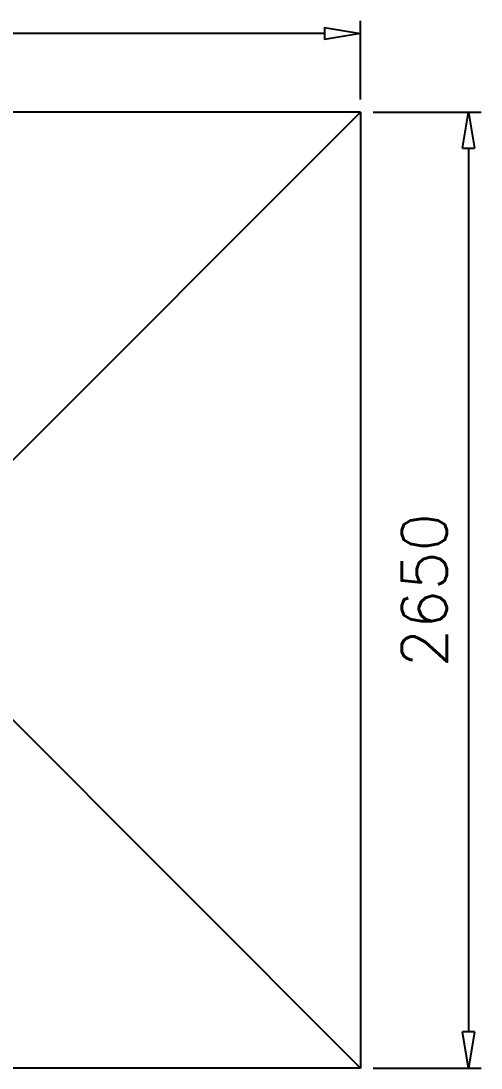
# Model space of a CAD drawing. Header units: millimetres. Extents: x 331487 to 517269, y 198509 to 399936.
# Drawn here: x 422807 to 424084, y 318529 to 321432 of the extents above; entities that cross this region are included whole.
import ezdxf

# ---------------------------------------------------------------- set-up
doc = ezdxf.new("R2010")
doc.units = ezdxf.units.MM
doc.header["$MEASUREMENT"] = 0
doc.layers.add('FOOTING', color=5, linetype='Continuous')
doc.styles.add('RO', font='romans.shx', dxfattribs={"height": 125})

# ---------------------------------------------------------------- blocks, each defined once
blk = doc.blocks.new('_ClosedBlank')
at = {"color": 0, "linetype": 'ByBlock', "lineweight": -2}
for p, q in [((-1, 0.167), (0, 0)), ((-1, 0.167), (-1, -0.167)), ((0, 0), (-1, -0.167))]:
    blk.add_line(p, q, dxfattribs=at)

msp = doc.modelspace()

# ---------------------------------------------------------------- linework, layer by layer
at = {"layer": 'FOOTING', "color": 4}
for p, q in [((423749.3, 321213.5), (423749.3, 321431.7)), ((423649.3, 321396.7), (420499.3, 321396.7)), ((423784.3, 321178.5), (424084.2, 321178.5)), ((424049.2, 321078.5), (424049.2, 318628.5)), ((423784.3, 318528.5), (424084.2, 318528.5))]:
    msp.add_line(p, q, dxfattribs=at)
at = {"layer": 'FOOTING'}
for p, q in [((423749.3, 321178.5), (420399.3, 321178.5)), ((422649.3, 320078.5), (423749.3, 321178.5)), ((423749.3, 321178.5), (423749.3, 318528.5)), ((422649.3, 319628.5), (423749.3, 318528.5)), ((423749.3, 318528.5), (420399.3, 318528.5))]:
    msp.add_line(p, q, dxfattribs=at)

# ---------------------------------------------------------------- block references
at = {"layer": 'FOOTING', "color": 4, "xscale": 100, "yscale": 100, "zscale": 100}
msp.add_blockref('_ClosedBlank', (423749.3, 321396.7), dxfattribs=at)
for p, rotation in [((424049.2, 321178.5), 90), ((424049.2, 318528.5), 270)]:
    msp.add_blockref('_ClosedBlank', p, dxfattribs=dict(at, rotation=rotation))

# ---------------------------------------------------------------- texts
at = {"layer": 'FOOTING', "color": 3, "insert": (423926.7, 319853.5), "char_height": 125, "attachment_point": 5, "rotation": 90, "style": 'RO'}
msp.add_mtext('2650', dxfattribs=at)

doc.saveas('drawing.dxf')
